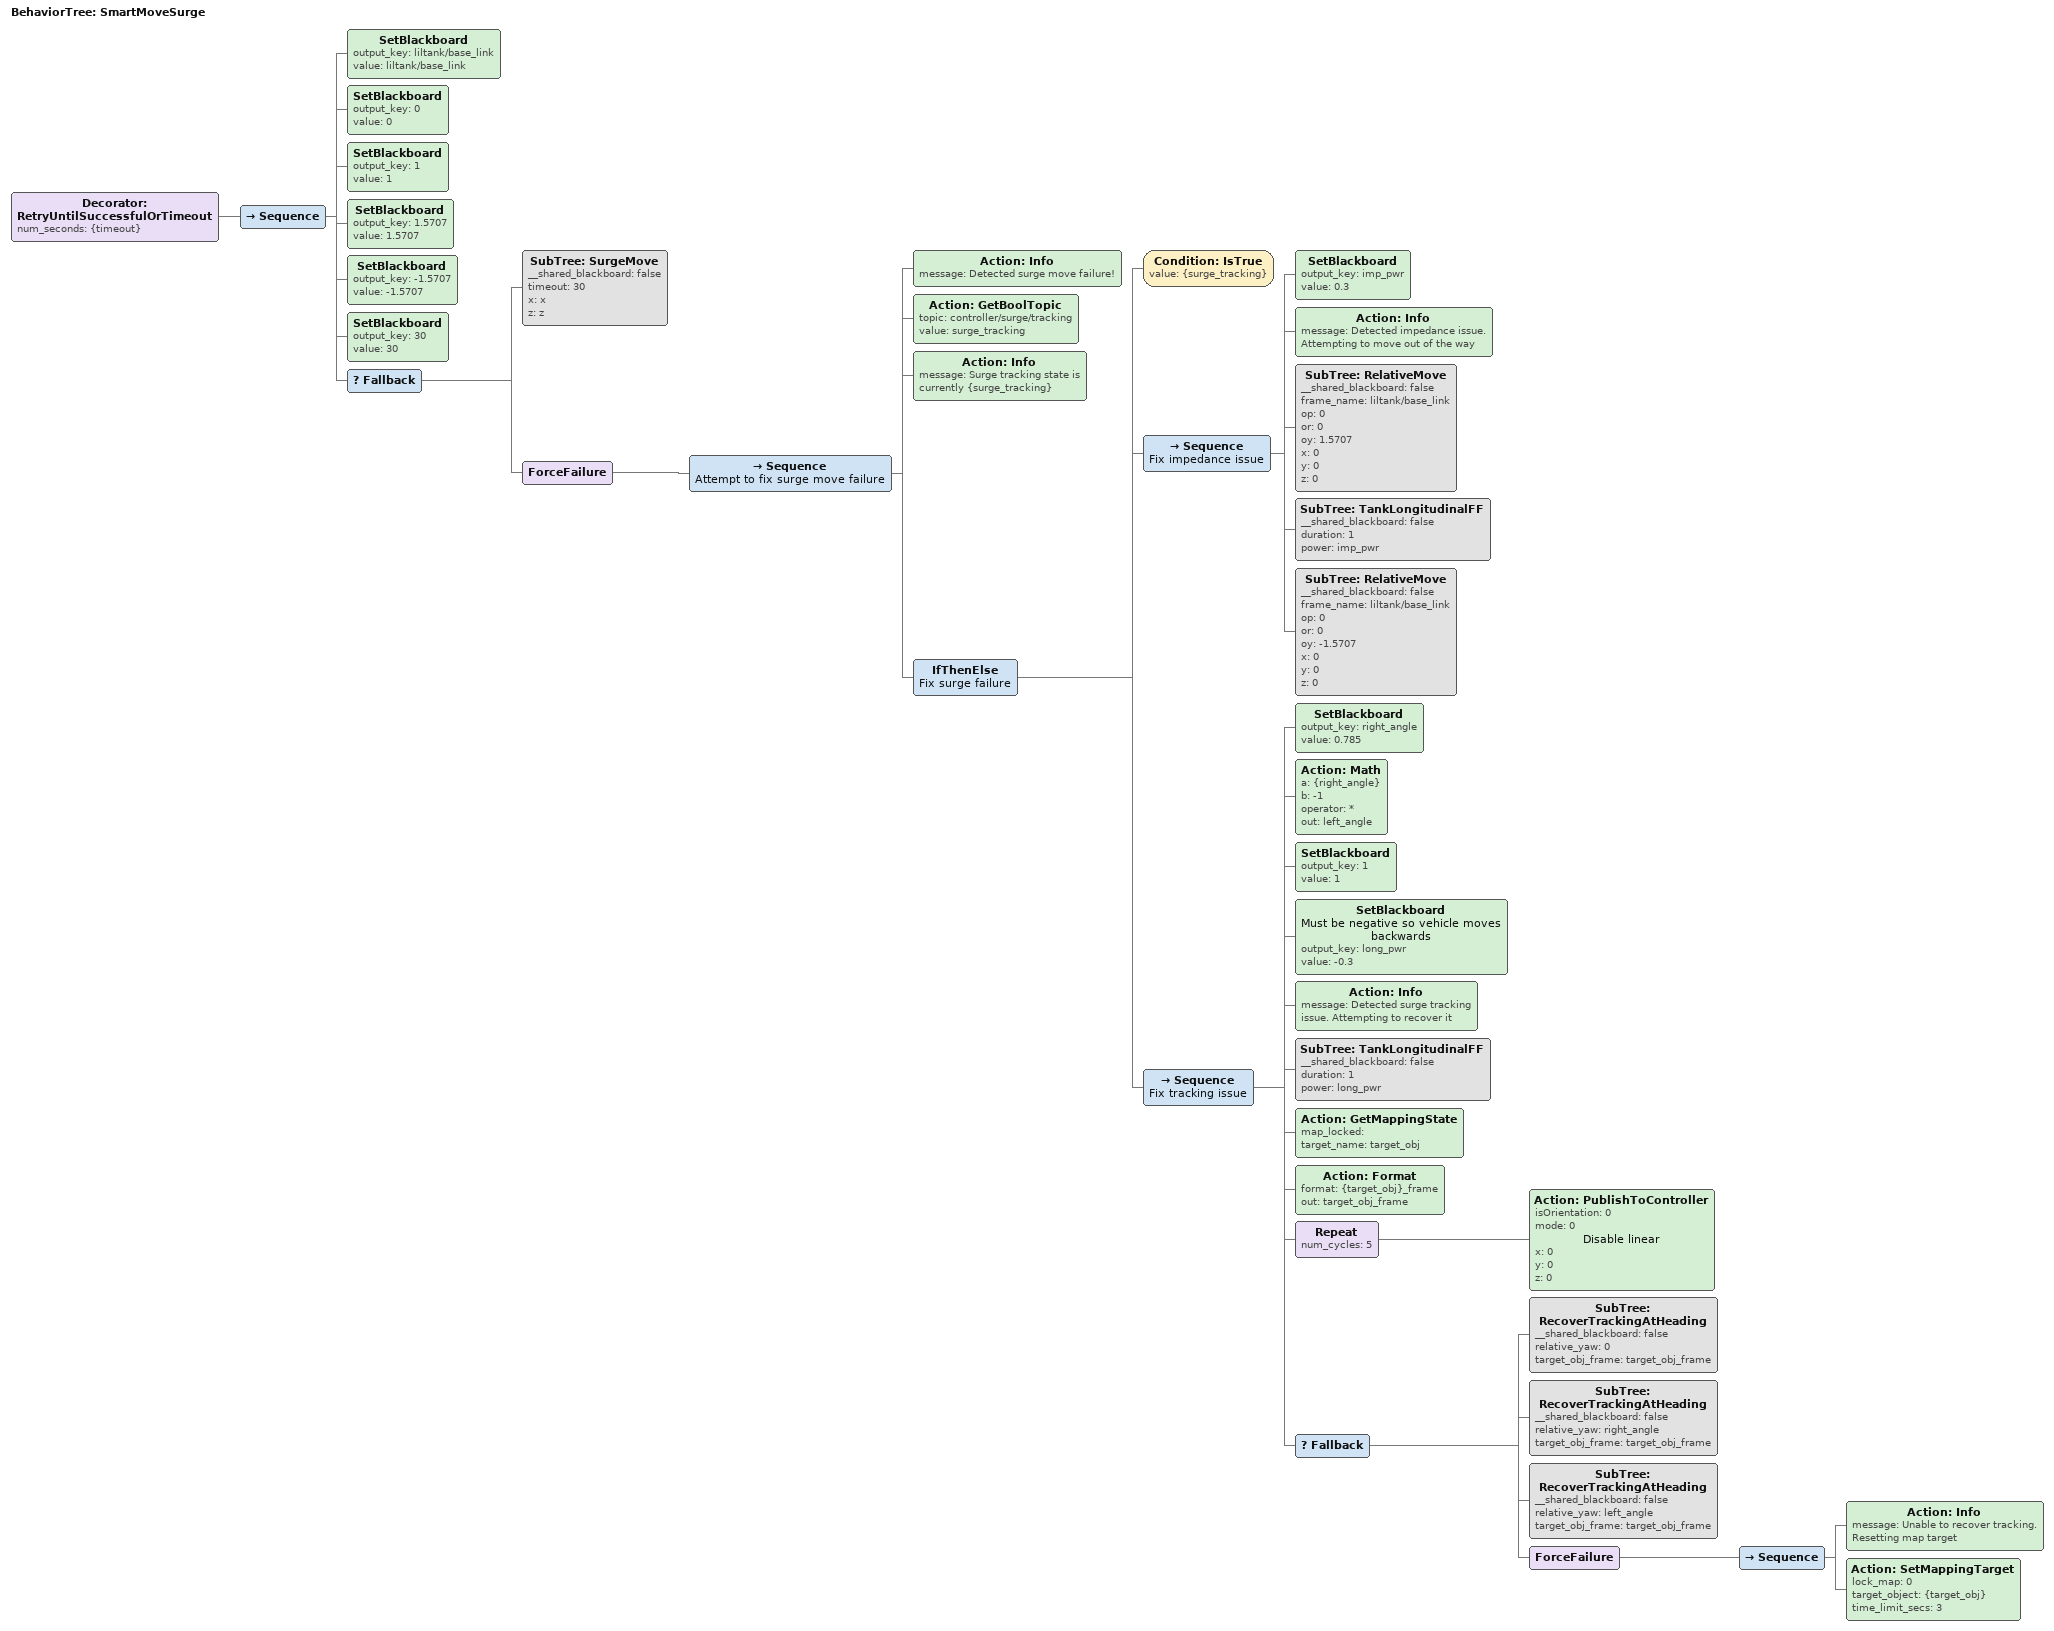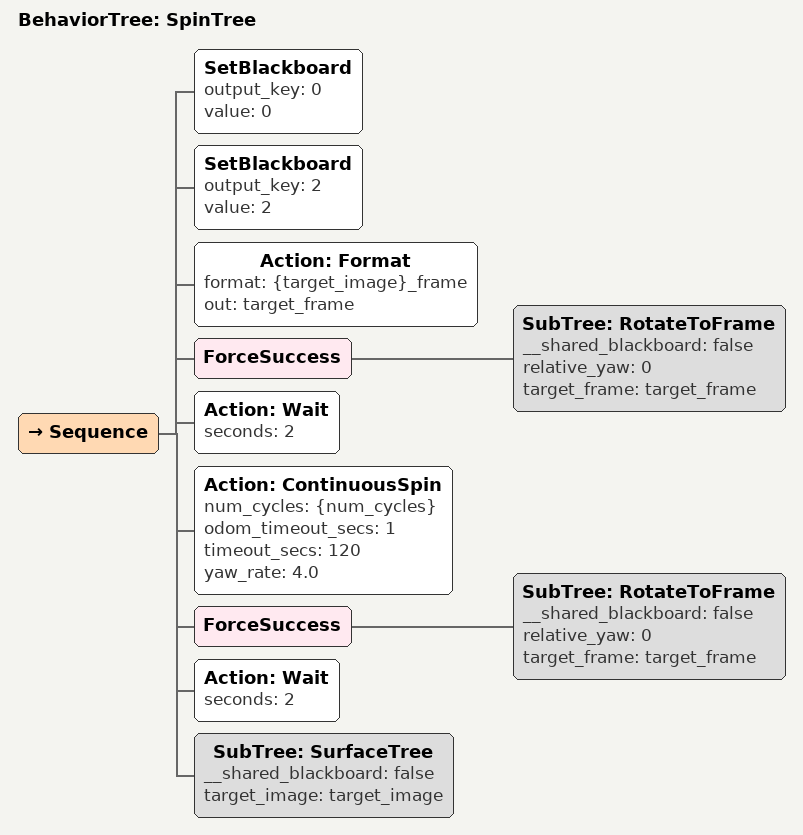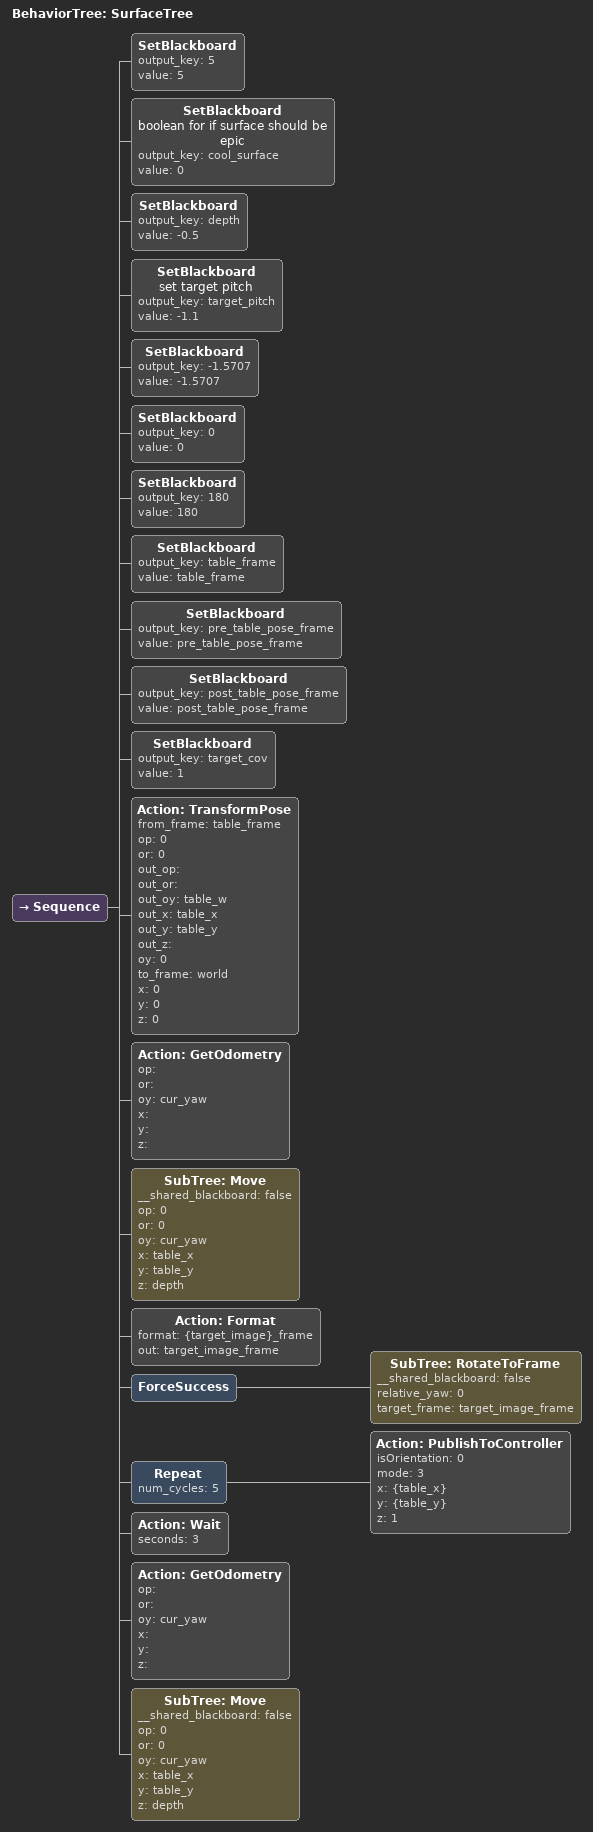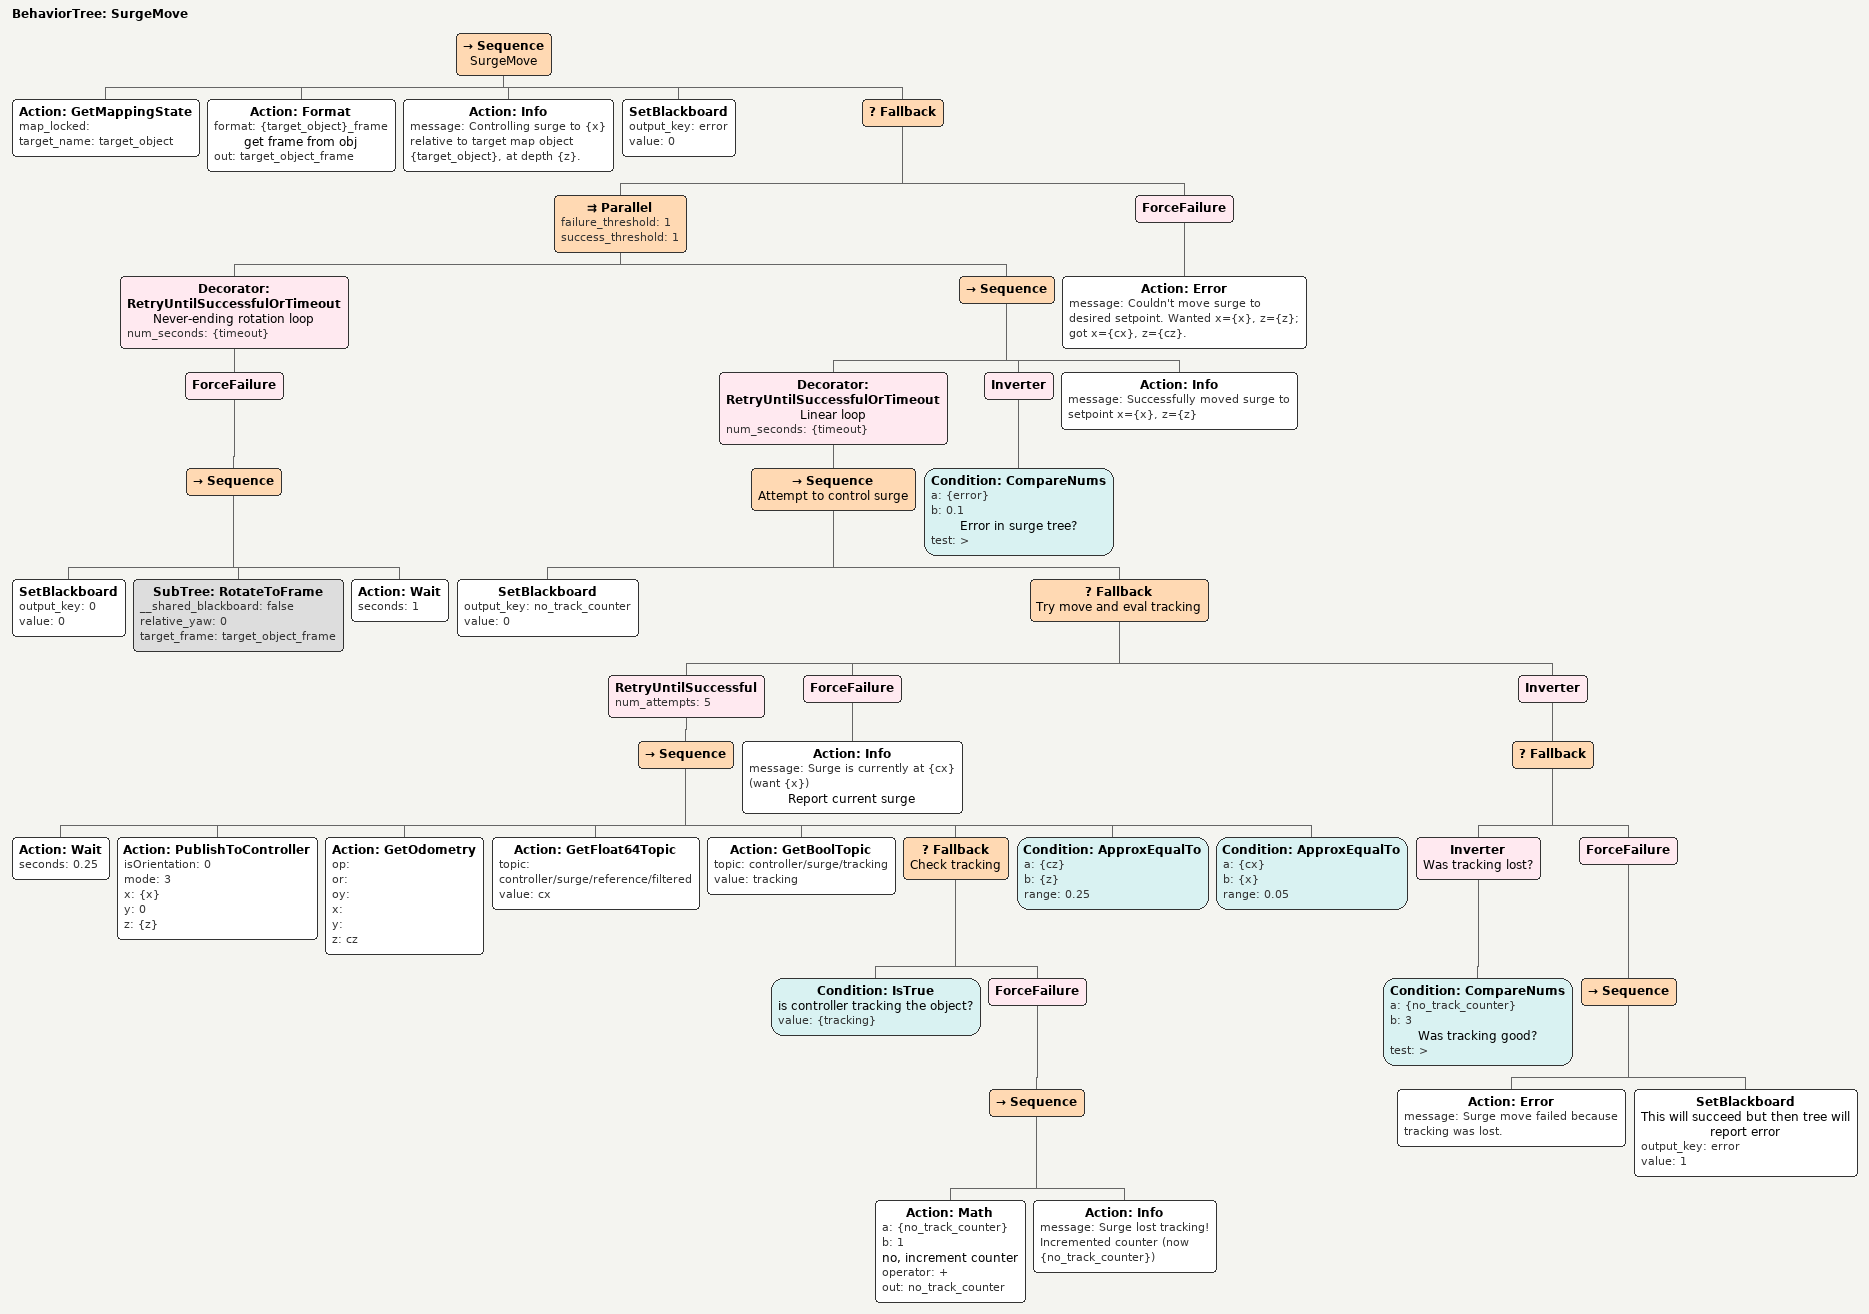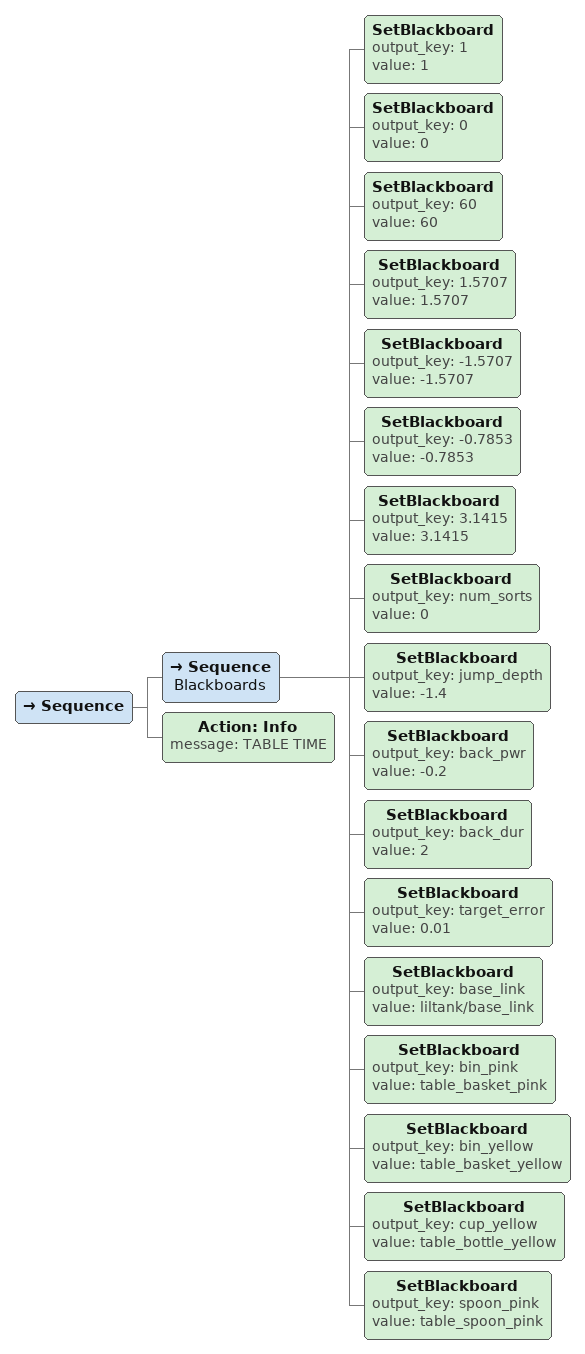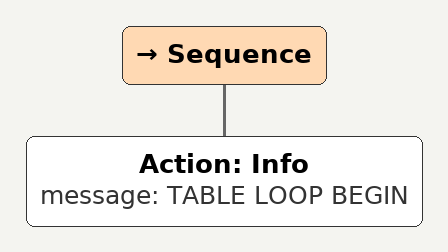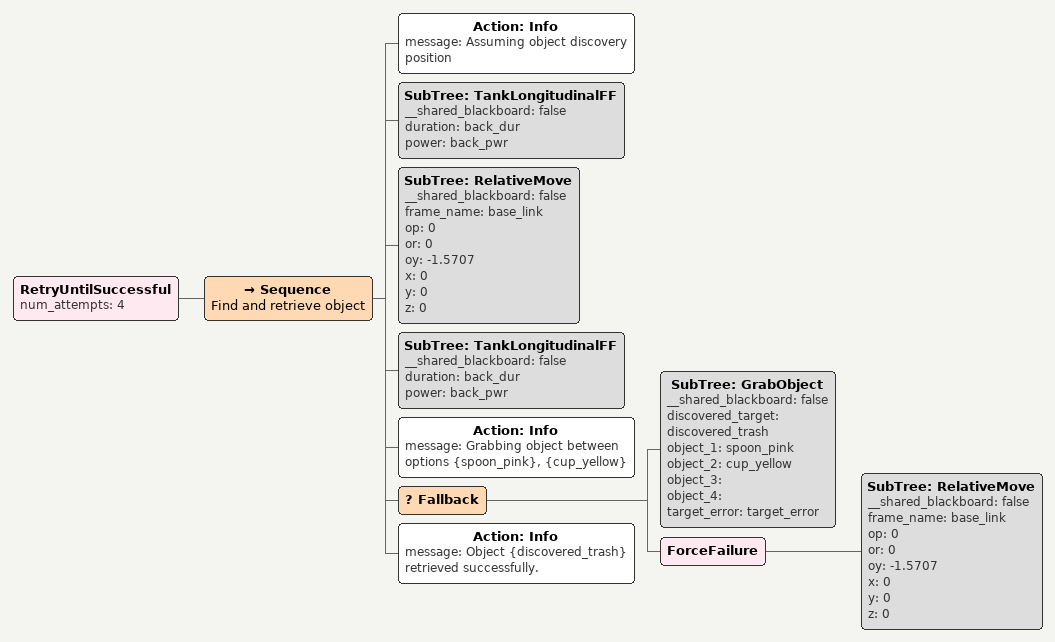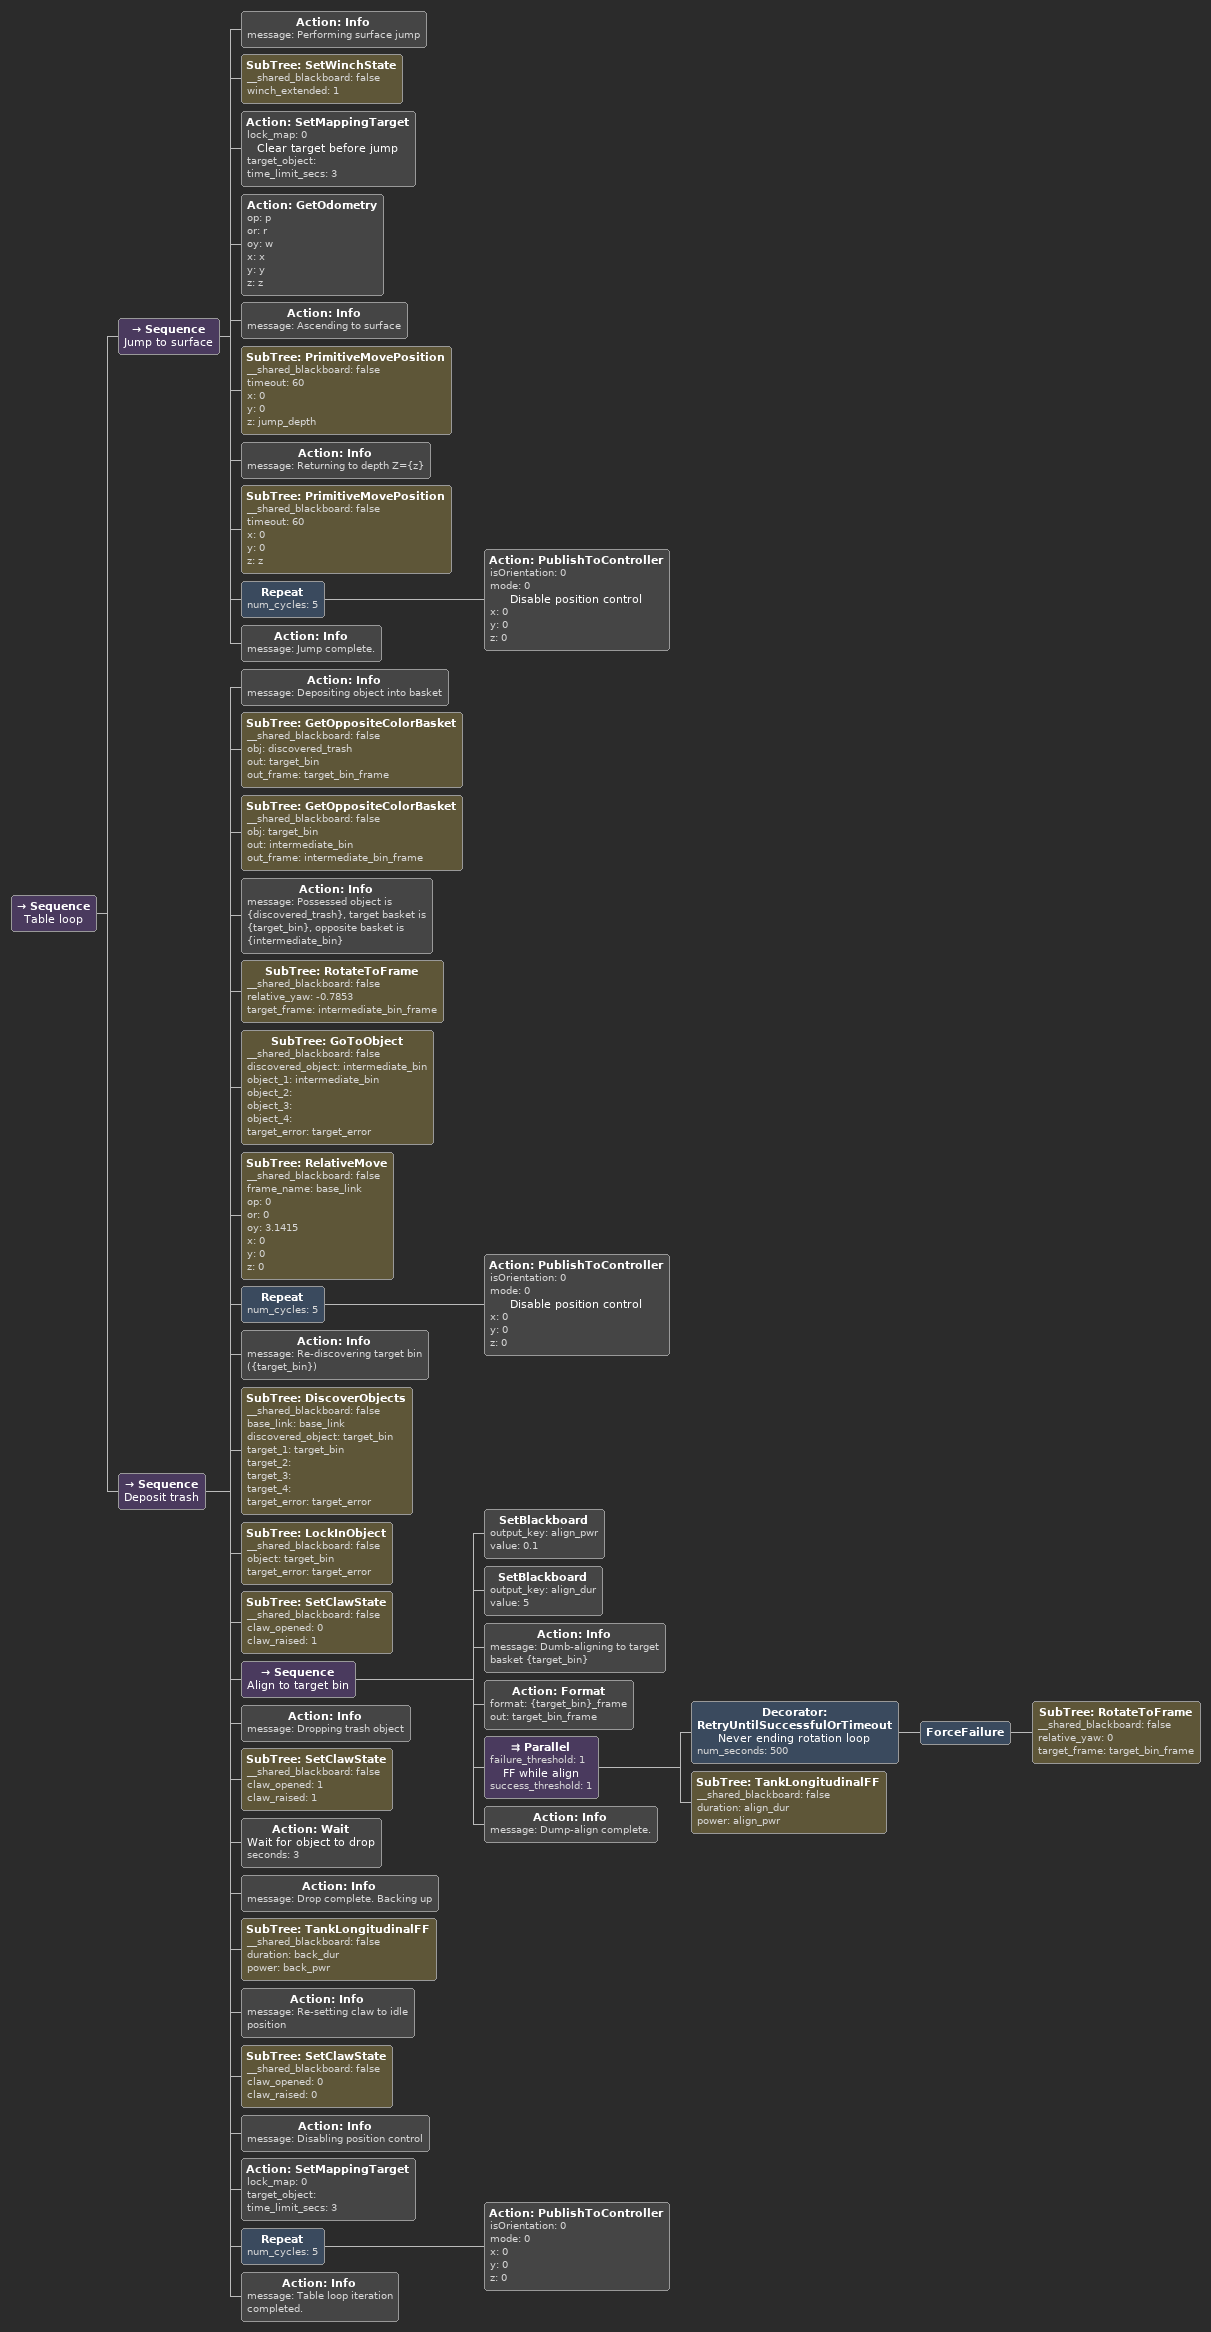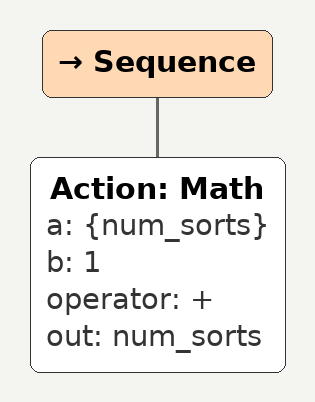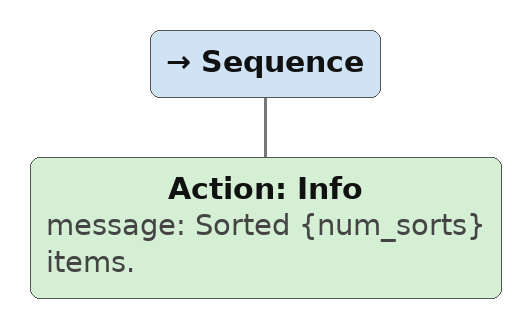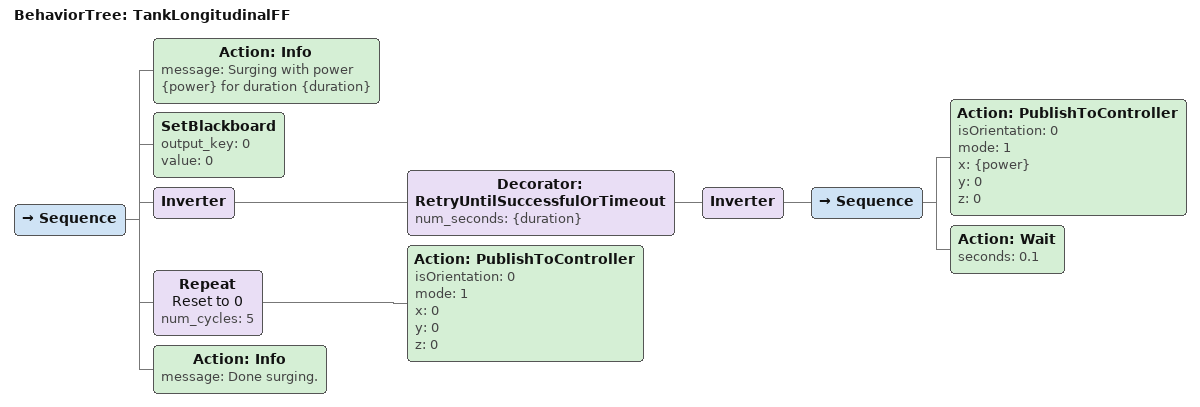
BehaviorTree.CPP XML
<BehaviorTree ID="SmartMoveSurge">
    <Decorator ID="RetryUntilSuccessfulOrTimeout" num_seconds="{timeout}">
        <Sequence>
            <SetBlackboard output_key="liltank/base_link" value="liltank/base_link"/>
            <SetBlackboard output_key="0" value="0"/>
            <SetBlackboard output_key="1" value="1"/>
            <SetBlackboard output_key="1.5707" value="1.5707"/>
            <SetBlackboard output_key="-1.5707" value="-1.5707"/>
            <SetBlackboard output_key="30" value="30"/>
            <Fallback>
                <SubTree ID="SurgeMove" __shared_blackboard="false" timeout="30" x="x" z="z"/>
                <ForceFailure>
                    <Sequence name="Attempt to fix surge move failure">
                        <Action ID="Info" message="Detected surge move failure!"/>
                        <Action ID="GetBoolTopic" topic="controller/surge/tracking" value="surge_tracking"/>
                        <Action ID="Info" message="Surge tracking state is currently {surge_tracking}"/>
                        <IfThenElse name="Fix surge failure">
                            <Condition ID="IsTrue" value="{surge_tracking}"/>
                            <Sequence name="Fix impedance issue">
                                <SetBlackboard output_key="imp_pwr" value="0.3"/>
                                <Action ID="Info" message="Detected impedance issue. Attempting to move out of the way"/>
                                <SubTree ID="RelativeMove" __shared_blackboard="false" frame_name="liltank/base_link" op="0" or="0" oy="1.5707" x="0" y="0" z="0"/>
                                <SubTree ID="TankLongitudinalFF" __shared_blackboard="false" duration="1" power="imp_pwr"/>
                                <SubTree ID="RelativeMove" __shared_blackboard="false" frame_name="liltank/base_link" op="0" or="0" oy="-1.5707" x="0" y="0" z="0"/>
                            </Sequence>
                            <Sequence name="Fix tracking issue">
                                <SetBlackboard output_key="right_angle" value="0.785"/>
                                <Action ID="Math" a="{right_angle}" b="-1" operator="*" out="left_angle"/>
                                <SetBlackboard output_key="1" value="1"/>
                                <SetBlackboard name="Must be negative so vehicle moves backwards" output_key="long_pwr" value="-0.3"/>
                                <Action ID="Info" message="Detected surge tracking issue. Attempting to recover it"/>
                                <SubTree ID="TankLongitudinalFF" __shared_blackboard="false" duration="1" power="long_pwr"/>
                                <Action ID="GetMappingState" map_locked="" target_name="target_obj"/>
                                <Action ID="Format" format="{target_obj}_frame" out="target_obj_frame"/>
                                <Repeat num_cycles="5">
                                    <Action ID="PublishToController" isOrientation="0" mode="0" name="Disable linear" x="0" y="0" z="0"/>
                                </Repeat>
                                <Fallback>
                                    <SubTree ID="RecoverTrackingAtHeading" __shared_blackboard="false" relative_yaw="0" target_obj_frame="target_obj_frame"/>
                                    <SubTree ID="RecoverTrackingAtHeading" __shared_blackboard="false" relative_yaw="right_angle" target_obj_frame="target_obj_frame"/>
                                    <SubTree ID="RecoverTrackingAtHeading" __shared_blackboard="false" relative_yaw="left_angle" target_obj_frame="target_obj_frame"/>
                                    <ForceFailure>
                                        <Sequence>
                                            <Action ID="Info" message="Unable to recover tracking. Resetting map target"/>
                                            <Action ID="SetMappingTarget" lock_map="0" target_object="{target_obj}" time_limit_secs="3"/>
                                        </Sequence>
                                    </ForceFailure>
                                </Fallback>
                            </Sequence>
                        </IfThenElse>
                    </Sequence>
                </ForceFailure>
            </Fallback>
        </Sequence>
    </Decorator>
</BehaviorTree>

<BehaviorTree ID="SpinTree">
    <Sequence>
        <SetBlackboard output_key="0" value="0"/>
        <SetBlackboard output_key="2" value="2"/>
        <Action ID="Format" format="{target_image}_frame" out="target_frame"/>
        <ForceSuccess>
            <SubTree ID="RotateToFrame" __shared_blackboard="false" relative_yaw="0" target_frame="target_frame"/>
        </ForceSuccess>
        <Action ID="Wait" seconds="2"/>
        <Action ID="ContinuousSpin" num_cycles="{num_cycles}" odom_timeout_secs="1" timeout_secs="120" yaw_rate="4.0"/>
        <ForceSuccess>
            <SubTree ID="RotateToFrame" __shared_blackboard="false" relative_yaw="0" target_frame="target_frame"/>
        </ForceSuccess>
        <Action ID="Wait" seconds="2"/>
        <SubTree ID="SurfaceTree" __shared_blackboard="false" target_image="target_image"/>
    </Sequence>
</BehaviorTree>

<BehaviorTree ID="SurfaceTree">
    <Sequence>
        <SetBlackboard output_key="5" value="5"/>
        <SetBlackboard name="boolean for if surface should be epic" output_key="cool_surface" value="0"/>
        <SetBlackboard output_key="depth" value="-0.5"/>
        <SetBlackboard name="set target pitch" output_key="target_pitch" value="-1.1"/>
        <SetBlackboard output_key="-1.5707" value="-1.5707"/>
        <SetBlackboard output_key="0" value="0"/>
        <SetBlackboard output_key="180" value="180"/>
        <SetBlackboard output_key="table_frame" value="table_frame"/>
        <SetBlackboard output_key="pre_table_pose_frame" value="pre_table_pose_frame"/>
        <SetBlackboard output_key="post_table_pose_frame" value="post_table_pose_frame"/>
        <SetBlackboard output_key="target_cov" value="1"/>
        <Action ID="TransformPose" from_frame="table_frame" op="0" or="0" out_op="" out_or="" out_oy="table_w" out_x="table_x" out_y="table_y" out_z="" oy="0" to_frame="world" x="0" y="0" z="0"/>
        <Action ID="GetOdometry" op="" or="" oy="cur_yaw" x="" y="" z=""/>
        <SubTree ID="Move" __shared_blackboard="false" op="0" or="0" oy="cur_yaw" x="table_x" y="table_y" z="depth"/>
        <Action ID="Format" format="{target_image}_frame" out="target_image_frame"/>
        <ForceSuccess>
            <SubTree ID="RotateToFrame" __shared_blackboard="false" relative_yaw="0" target_frame="target_image_frame"/>
        </ForceSuccess>
        <Repeat num_cycles="5">
            <Action ID="PublishToController" isOrientation="0" mode="3" x="{table_x}" y="{table_y}" z="1"/>
        </Repeat>
        <Action ID="Wait" seconds="3"/>
        <Action ID="GetOdometry" op="" or="" oy="cur_yaw" x="" y="" z=""/>
        <SubTree ID="Move" __shared_blackboard="false" op="0" or="0" oy="cur_yaw" x="table_x" y="table_y" z="depth"/>
    </Sequence>
</BehaviorTree>

<BehaviorTree ID="SurgeMove">
    <Sequence name="SurgeMove">
        <Action ID="GetMappingState" map_locked="" target_name="target_object"/>
        <Action ID="Format" format="{target_object}_frame" name="get frame from obj" out="target_object_frame"/>
        <Action ID="Info" message="Controlling surge to {x} relative to target map object {target_object}, at depth {z}."/>
        <SetBlackboard output_key="error" value="0"/>
        <Fallback>
            <Parallel failure_threshold="1" success_threshold="1">
                <Decorator ID="RetryUntilSuccessfulOrTimeout" name="Never-ending rotation loop" num_seconds="{timeout}">
                    <ForceFailure>
                        <Sequence>
                            <SetBlackboard output_key="0" value="0"/>
                            <SubTree ID="RotateToFrame" __shared_blackboard="false" relative_yaw="0" target_frame="target_object_frame"/>
                            <Action ID="Wait" seconds="1"/>
                        </Sequence>
                    </ForceFailure>
                </Decorator>
                <Sequence>
                    <Decorator ID="RetryUntilSuccessfulOrTimeout" name="Linear loop" num_seconds="{timeout}">
                        <Sequence name="Attempt to control surge">
                            <SetBlackboard output_key="no_track_counter" value="0"/>
                            <Fallback name="Try move and eval tracking">
                                <RetryUntilSuccessful num_attempts="5">
                                    <Sequence>
                                        <Action ID="Wait" seconds="0.25"/>
                                        <Action ID="PublishToController" isOrientation="0" mode="3" x="{x}" y="0" z="{z}"/>
                                        <Action ID="GetOdometry" op="" or="" oy="" x="" y="" z="cz"/>
                                        <Action ID="GetFloat64Topic" topic="controller/surge/reference/filtered" value="cx"/>
                                        <Action ID="GetBoolTopic" topic="controller/surge/tracking" value="tracking"/>
                                        <Fallback name="Check tracking">
                                            <Condition ID="IsTrue" name="is controller tracking the object?" value="{tracking}"/>
                                            <ForceFailure>
                                                <Sequence>
                                                    <Action ID="Math" a="{no_track_counter}" b="1" name="no, increment counter" operator="+" out="no_track_counter"/>
                                                    <Action ID="Info" message="Surge lost tracking! Incremented counter (now {no_track_counter})"/>
                                                </Sequence>
                                            </ForceFailure>
                                        </Fallback>
                                        <Condition ID="ApproxEqualTo" a="{cz}" b="{z}" range="0.25"/>
                                        <Condition ID="ApproxEqualTo" a="{cx}" b="{x}" range="0.05"/>
                                    </Sequence>
                                </RetryUntilSuccessful>
                                <ForceFailure>
                                    <Action ID="Info" message="Surge is currently at {cx} (want {x})" name="Report current surge"/>
                                </ForceFailure>
                                <Inverter>
                                    <Fallback>
                                        <Inverter name="Was tracking lost?">
                                            <Condition ID="CompareNums" a="{no_track_counter}" b="3" name="Was tracking good?" test=">"/>
                                        </Inverter>
                                        <ForceFailure>
                                            <Sequence>
                                                <Action ID="Error" message="Surge move failed because tracking was lost."/>
                                                <SetBlackboard name="This will succeed but then tree will report error" output_key="error" value="1"/>
                                            </Sequence>
                                        </ForceFailure>
                                    </Fallback>
                                </Inverter>
                            </Fallback>
                        </Sequence>
                    </Decorator>
                    <Inverter>
                        <Condition ID="CompareNums" a="{error}" b="0.1" name="Error in surge tree?" test=">"/>
                    </Inverter>
                    <Action ID="Info" message="Successfully moved surge to setpoint x={x}, z={z}"/>
                </Sequence>
            </Parallel>
            <ForceFailure>
                <Action ID="Error" message="Couldn't move surge to desired setpoint. Wanted x={x}, z={z}; got x={cx}, z={cz}."/>
            </ForceFailure>
        </Fallback>
    </Sequence>
</BehaviorTree>

<Sequence>
    <Sequence name="Blackboards">
        <SetBlackboard output_key="1" value="1"/>
        <SetBlackboard output_key="0" value="0"/>
        <SetBlackboard output_key="60" value="60"/>
        <SetBlackboard output_key="1.5707" value="1.5707"/>
        <SetBlackboard output_key="-1.5707" value="-1.5707"/>
        <SetBlackboard output_key="-0.7853" value="-0.7853"/>
        <SetBlackboard output_key="3.1415" value="3.1415"/>
        <SetBlackboard output_key="num_sorts" value="0"/>
        <SetBlackboard output_key="jump_depth" value="-1.4"/>
        <SetBlackboard output_key="back_pwr" value="-0.2"/>
        <SetBlackboard output_key="back_dur" value="2"/>
        <SetBlackboard output_key="target_error" value="0.01"/>
        <SetBlackboard output_key="base_link" value="liltank/base_link"/>
        <SetBlackboard output_key="bin_pink" value="table_basket_pink"/>
        <SetBlackboard output_key="bin_yellow" value="table_basket_yellow"/>
        <SetBlackboard output_key="cup_yellow" value="table_bottle_yellow"/>
        <SetBlackboard output_key="spoon_pink" value="table_spoon_pink"/>
    </Sequence>
    <Action ID="Info" message="TABLE TIME"/>
</Sequence>

<Sequence>
    <Action ID="Info" message="TABLE LOOP BEGIN"/>
</Sequence>

<RetryUntilSuccessful num_attempts="4">
    <Sequence name="Find and retrieve object">
        <Action ID="Info" message="Assuming object discovery position"/>
        <SubTree ID="TankLongitudinalFF" __shared_blackboard="false" duration="back_dur" power="back_pwr"/>
        <SubTree ID="RelativeMove" __shared_blackboard="false" frame_name="base_link" op="0" or="0" oy="-1.5707" x="0" y="0" z="0"/>
        <SubTree ID="TankLongitudinalFF" __shared_blackboard="false" duration="back_dur" power="back_pwr"/>
        <Action ID="Info" message="Grabbing object between options {spoon_pink}, {cup_yellow}"/>
        <Fallback>
            <SubTree ID="GrabObject" __shared_blackboard="false" discovered_target="discovered_trash" object_1="spoon_pink" object_2="cup_yellow" object_3="" object_4="" target_error="target_error"/>
            <ForceFailure>
                <SubTree ID="RelativeMove" __shared_blackboard="false" frame_name="base_link" op="0" or="0" oy="-1.5707" x="0" y="0" z="0"/>
            </ForceFailure>
        </Fallback>
        <Action ID="Info" message="Object {discovered_trash} retrieved successfully."/>
    </Sequence>
</RetryUntilSuccessful>

<Sequence name="Table loop">
    <Sequence name="Jump to surface">
        <Action ID="Info" message="Performing surface jump"/>
        <SubTree ID="SetWinchState" __shared_blackboard="false" winch_extended="1"/>
        <Action ID="SetMappingTarget" lock_map="0" name="Clear target before jump" target_object="" time_limit_secs="3"/>
        <Action ID="GetOdometry" op="p" or="r" oy="w" x="x" y="y" z="z"/>
        <Action ID="Info" message="Ascending to surface"/>
        <SubTree ID="PrimitiveMovePosition" __shared_blackboard="false" timeout="60" x="0" y="0" z="jump_depth"/>
        <Action ID="Info" message="Returning to depth Z={z}"/>
        <SubTree ID="PrimitiveMovePosition" __shared_blackboard="false" timeout="60" x="0" y="0" z="z"/>
        <Repeat num_cycles="5">
            <Action ID="PublishToController" isOrientation="0" mode="0" name="Disable position control" x="0" y="0" z="0"/>
        </Repeat>
        <Action ID="Info" message="Jump complete."/>
    </Sequence>
    <Sequence name="Deposit trash">
        <Action ID="Info" message="Depositing object into basket"/>
        <SubTree ID="GetOppositeColorBasket" __shared_blackboard="false" obj="discovered_trash" out="target_bin" out_frame="target_bin_frame"/>
        <SubTree ID="GetOppositeColorBasket" __shared_blackboard="false" obj="target_bin" out="intermediate_bin" out_frame="intermediate_bin_frame"/>
        <Action ID="Info" message="Possessed object is {discovered_trash}, target basket is {target_bin}, opposite basket is {intermediate_bin}"/>
        <SubTree ID="RotateToFrame" __shared_blackboard="false" relative_yaw="-0.7853" target_frame="intermediate_bin_frame"/>
        <SubTree ID="GoToObject" __shared_blackboard="false" discovered_object="intermediate_bin" object_1="intermediate_bin" object_2="" object_3="" object_4="" target_error="target_error"/>
        <SubTree ID="RelativeMove" __shared_blackboard="false" frame_name="base_link" op="0" or="0" oy="3.1415" x="0" y="0" z="0"/>
        <Repeat num_cycles="5">
            <Action ID="PublishToController" isOrientation="0" mode="0" name="Disable position control" x="0" y="0" z="0"/>
        </Repeat>
        <Action ID="Info" message="Re-discovering target bin ({target_bin})"/>
        <SubTree ID="DiscoverObjects" __shared_blackboard="false" base_link="base_link" discovered_object="target_bin" target_1="target_bin" target_2="" target_3="" target_4="" target_error="target_error"/>
        <SubTree ID="LockInObject" __shared_blackboard="false" object="target_bin" target_error="target_error"/>
        <SubTree ID="SetClawState" __shared_blackboard="false" claw_opened="0" claw_raised="1"/>
        <Sequence name="Align to target bin">
            <SetBlackboard output_key="align_pwr" value="0.1"/>
            <SetBlackboard output_key="align_dur" value="5"/>
            <Action ID="Info" message="Dumb-aligning to target basket {target_bin}"/>
            <Action ID="Format" format="{target_bin}_frame" out="target_bin_frame"/>
            <Parallel failure_threshold="1" name="FF while align" success_threshold="1">
                <Decorator ID="RetryUntilSuccessfulOrTimeout" name="Never ending rotation loop" num_seconds="500">
                    <ForceFailure>
                        <SubTree ID="RotateToFrame" __shared_blackboard="false" relative_yaw="0" target_frame="target_bin_frame"/>
                    </ForceFailure>
                </Decorator>
                <SubTree ID="TankLongitudinalFF" __shared_blackboard="false" duration="align_dur" power="align_pwr"/>
            </Parallel>
            <Action ID="Info" message="Dump-align complete."/>
        </Sequence>
        <Action ID="Info" message="Dropping trash object"/>
        <SubTree ID="SetClawState" __shared_blackboard="false" claw_opened="1" claw_raised="1"/>
        <Action ID="Wait" name="Wait for object to drop" seconds="3"/>
        <Action ID="Info" message="Drop complete. Backing up"/>
        <SubTree ID="TankLongitudinalFF" __shared_blackboard="false" duration="back_dur" power="back_pwr"/>
        <Action ID="Info" message="Re-setting claw to idle position"/>
        <SubTree ID="SetClawState" __shared_blackboard="false" claw_opened="0" claw_raised="0"/>
        <Action ID="Info" message="Disabling position control"/>
        <Action ID="SetMappingTarget" lock_map="0" target_object="" time_limit_secs="3"/>
        <Repeat num_cycles="5">
            <Action ID="PublishToController" isOrientation="0" mode="0" x="0" y="0" z="0"/>
        </Repeat>
        <Action ID="Info" message="Table loop iteration completed."/>
    </Sequence>
</Sequence>

<Sequence>
    <Action ID="Math" a="{num_sorts}" b="1" operator="+" out="num_sorts"/>
</Sequence>

<Sequence>
    <Action ID="Info" message="Sorted {num_sorts} items."/>
</Sequence>

<BehaviorTree ID="TankLongitudinalFF">
    <Sequence>
        <Action ID="Info" message="Surging with power {power} for duration {duration}"/>
        <SetBlackboard output_key="0" value="0"/>
        <Inverter>
            <Decorator ID="RetryUntilSuccessfulOrTimeout" num_seconds="{duration}">
                <Inverter>
                    <Sequence>
                        <Action ID="PublishToController" isOrientation="0" mode="1" x="{power}" y="0" z="0"/>
                        <Action ID="Wait" seconds="0.1"/>
                    </Sequence>
                </Inverter>
            </Decorator>
        </Inverter>
        <Repeat name="Reset to 0" num_cycles="5">
            <Action ID="PublishToController" isOrientation="0" mode="1" x="0" y="0" z="0"/>
        </Repeat>
        <Action ID="Info" message="Done surging."/>
    </Sequence>
</BehaviorTree>
